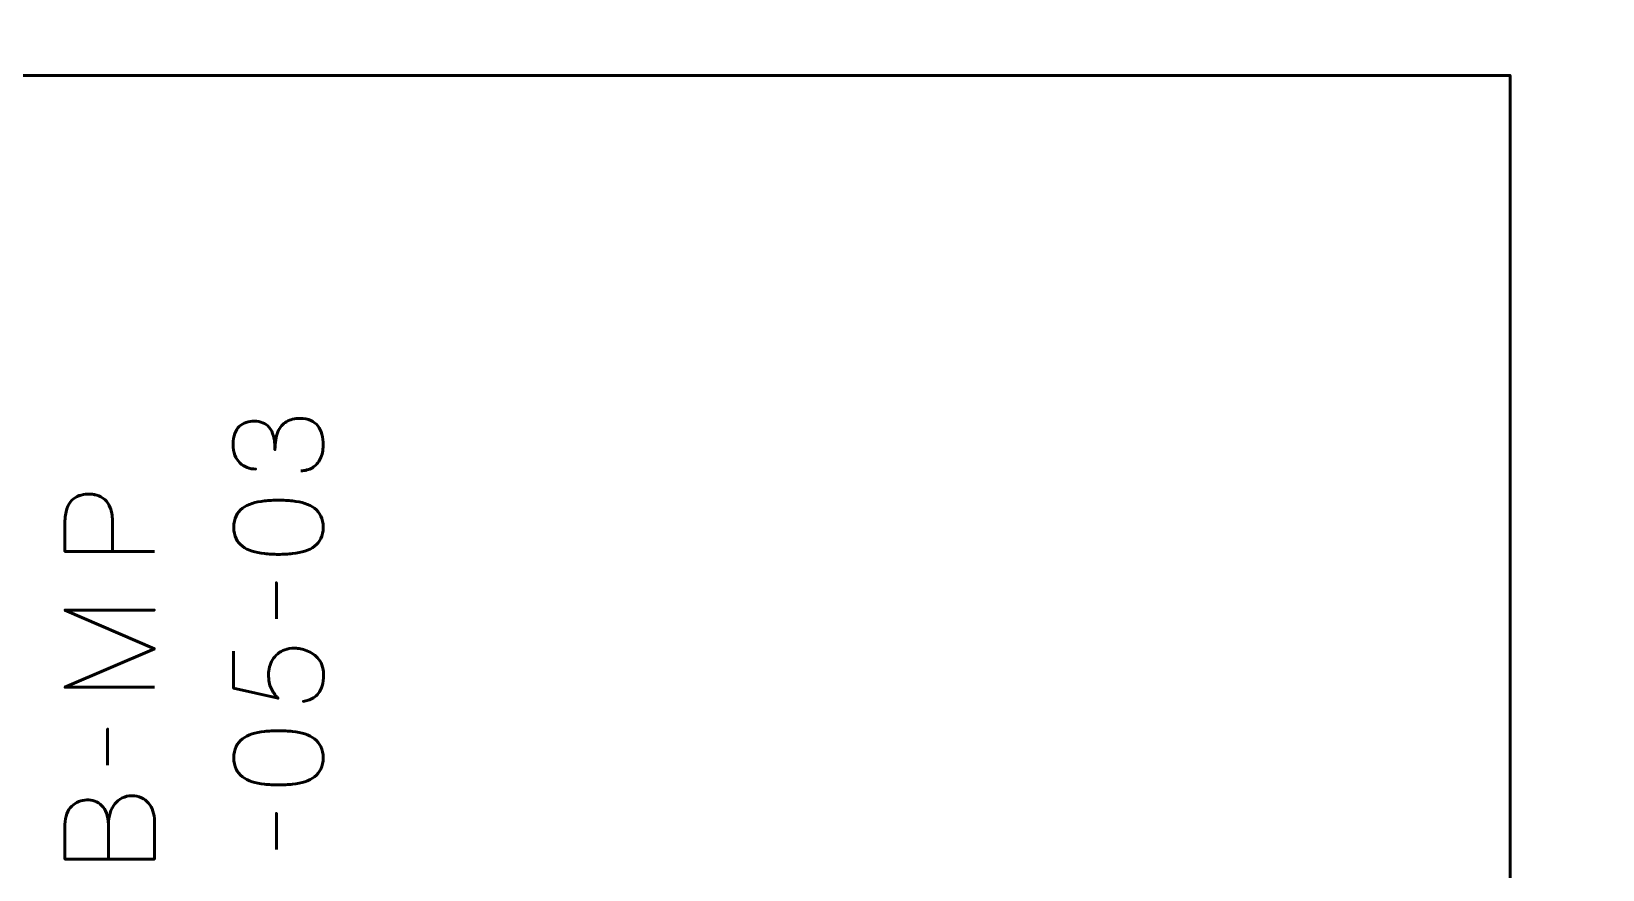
# Model space of a CAD drawing. Header units: centimetres. Extents: x -21 to 0, y -29.7 to 0.
# Drawn here: x -15.74 to -10.38, y -20.31 to -17.45 of the extents above; entities that cross this region are included whole.
import ezdxf

# ---------------------------------------------------------------- set-up
doc = ezdxf.new("R2010")
doc.units = ezdxf.units.CM
doc.header["$MEASUREMENT"] = 0
doc.layers.add('Layer 1', color=7, linetype='Continuous')

msp = doc.modelspace()

# ---------------------------------------------------------------- linework, layer by layer
at = {"layer": 'Layer 1', "color": 1, "lineweight": 53}
msp.add_open_spline([(-21.00003, -29.19995), (-21.00003, -29.19995), (-21.00003, -5.29992), (-21.00003, -5.29992), (-21.00003, -5.29992), (-21.00003, -5.21709), (-20.93286, -5.14992), (-20.85003, -5.14992), (-20.85003, -5.14992), (-20.7672, -5.14992), (-20.70003, -5.08275), (-20.70003, -4.99992), (-20.70003, -4.99992), (-20.70003, -4.91709), (-20.7672, -4.84992), (-20.85003, -4.84992), (-20.85003, -4.84992), (-20.93286, -4.84992), (-21.00003, -4.78275), (-21.00003, -4.69992), (-21.00003, -4.69992), (-21.00003, -4.61709), (-20.93286, -4.54992), (-20.85003, -4.54992), (-20.85003, -4.54992), (-20.7672, -4.54992), (-20.70003, -4.48275), (-20.70003, -4.39992), (-20.70003, -4.39992), (-20.70003, -4.31709), (-20.7672, -4.24992), (-20.85003, -4.24992), (-20.85003, -4.24992), (-20.93286, -4.24992), (-21.00003, -4.18275), (-21.00003, -4.09992), (-21.00003, -4.09992), (-21.00003, -4.01709), (-20.93286, -3.94992), (-20.85003, -3.94992), (-20.85003, -3.94992), (-20.7672, -3.94992), (-20.70003, -3.88275), (-20.70003, -3.79992), (-20.70003, -3.79992), (-20.70003, -3.71709), (-20.7672, -3.64992), (-20.85003, -3.64992), (-20.85003, -3.64992), (-20.93286, -3.64992), (-21.00003, -3.58275), (-21.00003, -3.49992), (-21.00003, -3.49992), (-21.00003, -3.41709), (-20.93286, -3.34992), (-20.85003, -3.34992), (-20.85003, -3.34992), (-20.7672, -3.34992), (-20.70003, -3.28275), (-20.70003, -3.19992), (-20.70003, -3.19992), (-20.70003, -3.11709), (-20.7672, -3.04992), (-20.85003, -3.04992), (-20.85003, -3.04992), (-20.93286, -3.04992), (-21.00003, -2.98275), (-21.00003, -2.89992), (-21.00003, -2.89992), (-21.00003, -2.81709), (-20.93286, -2.74992), (-20.85003, -2.74992), (-20.85003, -2.74992), (-20.7672, -2.74992), (-20.70003, -2.68275), (-20.70003, -2.59992), (-20.70003, -2.59992), (-20.70003, -2.51709), (-20.7672, -2.44992), (-20.85003, -2.44992), (-20.85003, -2.44992), (-20.93286, -2.44992), (-21.00003, -2.38275), (-21.00003, -2.29992), (-21.00003, -2.29992), (-21.00003, -2.21709), (-20.93286, -2.14992), (-20.85003, -2.14992), (-20.85003, -2.14992), (-20.7672, -2.14992), (-20.70003, -2.08275), (-20.70003, -1.99992), (-20.70003, -1.99992), (-20.70003, -1.91709), (-20.7672, -1.84992), (-20.85003, -1.84992), (-20.85003, -1.84992), (-20.93286, -1.84992), (-21.00003, -1.78275), (-21.00003, -1.69992), (-21.00003, -1.69992), (-21.00003, -1.61709), (-20.93286, -1.54992), (-20.85003, -1.54992), (-20.85003, -1.54992), (-20.7672, -1.54992), (-20.70003, -1.48275), (-20.70003, -1.39992), (-20.70003, -1.39992), (-20.70003, -1.31709), (-20.7672, -1.24992), (-20.85003, -1.24992), (-20.85003, -1.24992), (-20.93286, -1.24992), (-21.00003, -1.18275), (-21.00003, -1.09992), (-21.00003, -1.09992), (-21.00003, -1.09992), (-21.00003, -0.49992), (-21.00003, -0.49992), (-21.00003, -0.49992), (-21.00003, -0.22295), (-20.77694, 0.00004), (-20.49994, 0.00004), (-20.49994, 0.00004), (-20.49994, 0.00004), (-0.50008, 0.00004), (-0.50008, 0.00004), (-0.50008, 0.00004), (-0.22294, 0.00004), (0.00002, -0.22295), (0.00002, -0.49992), (0.00002, -0.49992), (0.00002, -0.49992), (0.00002, -29.19995), (0.00002, -29.19995), (0.00002, -29.19995), (0.00002, -29.47695), (-0.22294, -29.70004), (-0.50008, -29.70004), (-0.50008, -29.70004), (-0.50008, -29.70004), (-20.49994, -29.70004), (-20.49994, -29.70004), (-20.49994, -29.70004), (-20.77694, -29.70004), (-21.00003, -29.47695), (-21.00003, -29.19995)], degree=3, knots=[0, 0, 0, 0, 0.027027, 0.027027, 0.027027, 0.027027, 0.0540541, 0.0540541, 0.0540541, 0.0540541, 0.0810811, 0.0810811, 0.0810811, 0.0810811, 0.1081081, 0.1081081, 0.1081081, 0.1081081, 0.1351351, 0.1351351, 0.1351351, 0.1351351, 0.1621622, 0.1621622, 0.1621622, 0.1621622, 0.1891892, 0.1891892, 0.1891892, 0.1891892, 0.2162162, 0.2162162, 0.2162162, 0.2162162, 0.2432432, 0.2432432, 0.2432432, 0.2432432, 0.2702703, 0.2702703, 0.2702703, 0.2702703, 0.2972973, 0.2972973, 0.2972973, 0.2972973, 0.3243243, 0.3243243, 0.3243243, 0.3243243, 0.3513514, 0.3513514, 0.3513514, 0.3513514, 0.3783784, 0.3783784, 0.3783784, 0.3783784, 0.4054054, 0.4054054, 0.4054054, 0.4054054, 0.4324324, 0.4324324, 0.4324324, 0.4324324, 0.4594595, 0.4594595, 0.4594595, 0.4594595, 0.4864865, 0.4864865, 0.4864865, 0.4864865, 0.5135135, 0.5135135, 0.5135135, 0.5135135, 0.5405405, 0.5405405, 0.5405405, 0.5405405, 0.5675676, 0.5675676, 0.5675676, 0.5675676, 0.5945946, 0.5945946, 0.5945946, 0.5945946, 0.6216216, 0.6216216, 0.6216216, 0.6216216, 0.6486486, 0.6486486, 0.6486486, 0.6486486, 0.6756757, 0.6756757, 0.6756757, 0.6756757, 0.7027027, 0.7027027, 0.7027027, 0.7027027, 0.7297297, 0.7297297, 0.7297297, 0.7297297, 0.7567568, 0.7567568, 0.7567568, 0.7567568, 0.7837838, 0.7837838, 0.7837838, 0.7837838, 0.8108108, 0.8108108, 0.8108108, 0.8108108, 0.8378378, 0.8378378, 0.8378378, 0.8378378, 0.8648649, 0.8648649, 0.8648649, 0.8648649, 0.8918919, 0.8918919, 0.8918919, 0.8918919, 0.9189189, 0.9189189, 0.9189189, 0.9189189, 0.9459459, 0.9459459, 0.9459459, 0.9459459, 0.972973, 0.972973, 0.972973, 0.972973, 1, 1, 1, 1], dxfattribs=at)
at = {"layer": 'Layer 1', "color": 3, "lineweight": 53}
msp.add_open_spline([(-10.70014, -22.90002), (-10.70014, -22.90002), (-20.00004, -22.90002), (-20.00004, -22.90002), (-20.00004, -22.90002), (-20.27704, -22.90002), (-20.50014, -22.67693), (-20.50014, -22.39993), (-20.50014, -22.39993), (-20.50014, -22.39993), (-20.50014, -18.10007), (-20.50014, -18.10007), (-20.50014, -18.10007), (-20.50014, -17.82293), (-20.27704, -17.59997), (-20.00004, -17.59997), (-20.00004, -17.59997), (-20.00004, -17.59997), (-10.70014, -17.59997), (-10.70014, -17.59997), (-10.70014, -17.59997), (-10.69979, -19.36664), (-10.69979, -21.13334), (-10.70014, -22.90002)], degree=3, knots=[0, 0, 0, 0, 0.1666667, 0.1666667, 0.1666667, 0.1666667, 0.3333333, 0.3333333, 0.3333333, 0.3333333, 0.5, 0.5, 0.5, 0.5, 0.6666667, 0.6666667, 0.6666667, 0.6666667, 0.8333333, 0.8333333, 0.8333333, 0.8333333, 1, 1, 1, 1], dxfattribs=at)
at = {"layer": 'Layer 1', "color": 5, "lineweight": 53}
for points, knots in [([(-14.8241, -18.94808), (-14.80886, -18.94801), (-14.7956, -18.94448), (-14.7841, -18.9375), (-14.7841, -18.9375), (-14.77267, -18.93051), (-14.76371, -18.92056), (-14.75729, -18.90758), (-14.75729, -18.90758), (-14.75087, -18.8946), (-14.74762, -18.87901), (-14.74748, -18.86087), (-14.74748, -18.86087), (-14.74748, -18.84726), (-14.74889, -18.83491), (-14.75185, -18.82369), (-14.75185, -18.82369), (-14.75482, -18.81254), (-14.7594, -18.80295), (-14.76568, -18.79483), (-14.76568, -18.79483), (-14.77196, -18.78672), (-14.78008, -18.78051), (-14.78995, -18.77607), (-14.78995, -18.77607), (-14.7999, -18.77169), (-14.81183, -18.76951), (-14.8258, -18.76944), (-14.8258, -18.76944), (-14.84442, -18.76936), (-14.86016, -18.77317), (-14.87293, -18.78072), (-14.87293, -18.78072), (-14.8857, -18.78827), (-14.89529, -18.79999), (-14.90185, -18.81572), (-14.90185, -18.81572), (-14.90842, -18.83145), (-14.91173, -18.85163), (-14.91173, -18.87611), (-14.91173, -18.87611), (-14.91166, -18.85784), (-14.91335, -18.84253), (-14.91681, -18.83004), (-14.91681, -18.83004), (-14.92027, -18.81762), (-14.92514, -18.80768), (-14.93149, -18.8002), (-14.93149, -18.8002), (-14.93777, -18.79272), (-14.94525, -18.78729), (-14.95385, -18.78404), (-14.95385, -18.78404), (-14.96239, -18.78072), (-14.97177, -18.7791), (-14.982, -18.77917), (-14.982, -18.77917), (-14.99224, -18.7791), (-15.00169, -18.78051), (-15.01044, -18.78333), (-15.01044, -18.78333), (-15.01919, -18.78609), (-15.02688, -18.7906), (-15.03344, -18.79674), (-15.03344, -18.79674), (-15.04, -18.80288), (-15.04515, -18.81099), (-15.04882, -18.82094), (-15.04882, -18.82094), (-15.05249, -18.83096), (-15.05432, -18.84317), (-15.05439, -18.85749), (-15.05439, -18.85749), (-15.05432, -18.87174), (-15.05221, -18.88423), (-15.04811, -18.89481), (-15.04811, -18.89481), (-15.04402, -18.90547), (-15.03845, -18.91421), (-15.03132, -18.92127), (-15.03132, -18.92127), (-15.0242, -18.92825), (-15.01608, -18.93348), (-15.00691, -18.93693), (-15.00691, -18.93693), (-14.99774, -18.94046), (-14.988, -18.94215), (-14.97777, -18.94215), (-14.97777, -18.94215), (-14.988, -18.94215), (-14.99774, -18.94046), (-15.00691, -18.93693), (-15.00691, -18.93693), (-15.01608, -18.93348), (-15.0242, -18.92825), (-15.03132, -18.92127), (-15.03132, -18.92127), (-15.03845, -18.91421), (-15.04402, -18.90547), (-15.04811, -18.89481), (-15.04811, -18.89481), (-15.05221, -18.88423), (-15.05432, -18.87174), (-15.05439, -18.85749), (-15.05439, -18.85749), (-15.05432, -18.84317), (-15.05249, -18.83096), (-15.04882, -18.82094), (-15.04882, -18.82094), (-15.04515, -18.81099), (-15.04, -18.80288), (-15.03344, -18.79674), (-15.03344, -18.79674), (-15.02688, -18.7906), (-15.01919, -18.78609), (-15.01044, -18.78333), (-15.01044, -18.78333), (-15.00169, -18.78051), (-14.99224, -18.7791), (-14.982, -18.77917), (-14.982, -18.77917), (-14.97177, -18.7791), (-14.96239, -18.78072), (-14.95385, -18.78404), (-14.95385, -18.78404), (-14.94525, -18.78729), (-14.93777, -18.79272), (-14.93149, -18.8002), (-14.93149, -18.8002), (-14.92514, -18.80768), (-14.92027, -18.81762), (-14.91681, -18.83004), (-14.91681, -18.83004), (-14.91335, -18.84253), (-14.91166, -18.85784), (-14.91173, -18.87611), (-14.91173, -18.87611), (-14.91173, -18.85163), (-14.90842, -18.83145), (-14.90185, -18.81572), (-14.90185, -18.81572), (-14.89529, -18.79999), (-14.8857, -18.78827), (-14.87293, -18.78072), (-14.87293, -18.78072), (-14.86016, -18.77317), (-14.84442, -18.76936), (-14.8258, -18.76944), (-14.8258, -18.76944), (-14.81183, -18.76951), (-14.7999, -18.77169), (-14.78995, -18.77607), (-14.78995, -18.77607), (-14.78008, -18.78051), (-14.77196, -18.78672), (-14.76568, -18.79483), (-14.76568, -18.79483), (-14.7594, -18.80295), (-14.75482, -18.81254), (-14.75185, -18.82369), (-14.75185, -18.82369), (-14.74889, -18.83491), (-14.74748, -18.84726), (-14.74748, -18.86087), (-14.74748, -18.86087), (-14.74762, -18.87901), (-14.75087, -18.8946), (-14.75729, -18.90758), (-14.75729, -18.90758), (-14.76371, -18.92056), (-14.77267, -18.93051), (-14.7841, -18.9375), (-14.7841, -18.9375), (-14.7956, -18.94448), (-14.80886, -18.94801), (-14.8241, -18.94808)], [0, 0, 0, 0, 0.0227273, 0.0227273, 0.0227273, 0.0227273, 0.0454545, 0.0454545, 0.0454545, 0.0454545, 0.0681818, 0.0681818, 0.0681818, 0.0681818, 0.0909091, 0.0909091, 0.0909091, 0.0909091, 0.1136364, 0.1136364, 0.1136364, 0.1136364, 0.1363636, 0.1363636, 0.1363636, 0.1363636, 0.1590909, 0.1590909, 0.1590909, 0.1590909, 0.1818182, 0.1818182, 0.1818182, 0.1818182, 0.2045455, 0.2045455, 0.2045455, 0.2045455, 0.2272727, 0.2272727, 0.2272727, 0.2272727, 0.25, 0.25, 0.25, 0.25, 0.2727273, 0.2727273, 0.2727273, 0.2727273, 0.2954545, 0.2954545, 0.2954545, 0.2954545, 0.3181818, 0.3181818, 0.3181818, 0.3181818, 0.3409091, 0.3409091, 0.3409091, 0.3409091, 0.3636364, 0.3636364, 0.3636364, 0.3636364, 0.3863636, 0.3863636, 0.3863636, 0.3863636, 0.4090909, 0.4090909, 0.4090909, 0.4090909, 0.4318182, 0.4318182, 0.4318182, 0.4318182, 0.4545455, 0.4545455, 0.4545455, 0.4545455, 0.4772727, 0.4772727, 0.4772727, 0.4772727, 0.5, 0.5, 0.5, 0.5, 0.5227273, 0.5227273, 0.5227273, 0.5227273, 0.5454545, 0.5454545, 0.5454545, 0.5454545, 0.5681818, 0.5681818, 0.5681818, 0.5681818, 0.5909091, 0.5909091, 0.5909091, 0.5909091, 0.6136364, 0.6136364, 0.6136364, 0.6136364, 0.6363636, 0.6363636, 0.6363636, 0.6363636, 0.6590909, 0.6590909, 0.6590909, 0.6590909, 0.6818182, 0.6818182, 0.6818182, 0.6818182, 0.7045455, 0.7045455, 0.7045455, 0.7045455, 0.7272727, 0.7272727, 0.7272727, 0.7272727, 0.75, 0.75, 0.75, 0.75, 0.7727273, 0.7727273, 0.7727273, 0.7727273, 0.7954545, 0.7954545, 0.7954545, 0.7954545, 0.8181818, 0.8181818, 0.8181818, 0.8181818, 0.8409091, 0.8409091, 0.8409091, 0.8409091, 0.8636364, 0.8636364, 0.8636364, 0.8636364, 0.8863636, 0.8863636, 0.8863636, 0.8863636, 0.9090909, 0.9090909, 0.9090909, 0.9090909, 0.9318182, 0.9318182, 0.9318182, 0.9318182, 0.9545455, 0.9545455, 0.9545455, 0.9545455, 0.9772727, 0.9772727, 0.9772727, 0.9772727, 1, 1, 1, 1]), ([(-15.32279, -19.22324), (-15.32279, -19.22324), (-15.62801, -19.22324), (-15.62801, -19.22324), (-15.62801, -19.22324), (-15.62801, -19.22324), (-15.62801, -19.12587), (-15.62801, -19.12587), (-15.62801, -19.12587), (-15.62794, -19.1064), (-15.62575, -19.09039), (-15.62152, -19.07776), (-15.62152, -19.07776), (-15.61736, -19.0652), (-15.61157, -19.05532), (-15.60423, -19.04819), (-15.60423, -19.04819), (-15.59697, -19.04107), (-15.58864, -19.03599), (-15.57926, -19.03288), (-15.57926, -19.03288), (-15.56987, -19.02985), (-15.56007, -19.02809), (-15.54969, -19.02766), (-15.54969, -19.02766), (-15.53932, -19.02717), (-15.52916, -19.02837), (-15.51929, -19.03119), (-15.51929, -19.03119), (-15.50941, -19.03408), (-15.50045, -19.03895), (-15.4924, -19.04594), (-15.4924, -19.04594), (-15.48436, -19.05285), (-15.47794, -19.06223), (-15.47321, -19.07402), (-15.47321, -19.07402), (-15.46842, -19.0858), (-15.46602, -19.1004), (-15.46588, -19.11783), (-15.46588, -19.11783), (-15.46588, -19.11783), (-15.46588, -19.22324), (-15.46588, -19.22324), (-15.46588, -19.22324), (-15.46588, -19.22324), (-15.46588, -19.11783), (-15.46588, -19.11783), (-15.46588, -19.11783), (-15.46602, -19.10076), (-15.46842, -19.08629), (-15.47321, -19.07458), (-15.47321, -19.07458), (-15.47794, -19.0628), (-15.48436, -19.05341), (-15.4924, -19.04636), (-15.4924, -19.04636), (-15.50045, -19.03937), (-15.50941, -19.03436), (-15.51929, -19.0314), (-15.51929, -19.0314), (-15.52916, -19.02844), (-15.53932, -19.02717), (-15.54969, -19.02766), (-15.54969, -19.02766), (-15.56007, -19.02809), (-15.56987, -19.02985), (-15.57926, -19.03302), (-15.57926, -19.03302), (-15.58864, -19.03613), (-15.59697, -19.04135), (-15.60423, -19.04848), (-15.60423, -19.04848), (-15.61157, -19.05567), (-15.61736, -19.06555), (-15.62152, -19.07811), (-15.62152, -19.07811), (-15.62575, -19.09074), (-15.62794, -19.10661), (-15.62801, -19.12587), (-15.62801, -19.12587), (-15.62801, -19.12587), (-15.62801, -19.22324), (-15.62801, -19.22324), (-15.62801, -19.22324), (-15.62801, -19.22324), (-15.32279, -19.22324), (-15.32279, -19.22324)], [0, 0, 0, 0, 0.0454545, 0.0454545, 0.0454545, 0.0454545, 0.0909091, 0.0909091, 0.0909091, 0.0909091, 0.1363636, 0.1363636, 0.1363636, 0.1363636, 0.1818182, 0.1818182, 0.1818182, 0.1818182, 0.2272727, 0.2272727, 0.2272727, 0.2272727, 0.2727273, 0.2727273, 0.2727273, 0.2727273, 0.3181818, 0.3181818, 0.3181818, 0.3181818, 0.3636364, 0.3636364, 0.3636364, 0.3636364, 0.4090909, 0.4090909, 0.4090909, 0.4090909, 0.4545455, 0.4545455, 0.4545455, 0.4545455, 0.5, 0.5, 0.5, 0.5, 0.5454545, 0.5454545, 0.5454545, 0.5454545, 0.5909091, 0.5909091, 0.5909091, 0.5909091, 0.6363636, 0.6363636, 0.6363636, 0.6363636, 0.6818182, 0.6818182, 0.6818182, 0.6818182, 0.7272727, 0.7272727, 0.7272727, 0.7272727, 0.7727273, 0.7727273, 0.7727273, 0.7727273, 0.8181818, 0.8181818, 0.8181818, 0.8181818, 0.8636364, 0.8636364, 0.8636364, 0.8636364, 0.9090909, 0.9090909, 0.9090909, 0.9090909, 0.9545455, 0.9545455, 0.9545455, 0.9545455, 1, 1, 1, 1]), ([(-14.74748, -19.14069), (-14.74755, -19.12588), (-14.75016, -19.11311), (-14.75524, -19.10245), (-14.75524, -19.10245), (-14.76032, -19.09187), (-14.76759, -19.08305), (-14.77683, -19.076), (-14.77683, -19.076), (-14.78614, -19.06901), (-14.79715, -19.06351), (-14.80985, -19.05942), (-14.80985, -19.05942), (-14.82255, -19.05539), (-14.83645, -19.0525), (-14.85169, -19.05088), (-14.85169, -19.05088), (-14.86693, -19.04918), (-14.88295, -19.04834), (-14.89988, -19.04841), (-14.89988, -19.04841), (-14.91674, -19.04834), (-14.93276, -19.04918), (-14.94793, -19.05088), (-14.94793, -19.05088), (-14.9631, -19.0525), (-14.97707, -19.05539), (-14.98977, -19.05942), (-14.98977, -19.05942), (-15.0024, -19.06351), (-15.0134, -19.06901), (-15.02279, -19.076), (-15.02279, -19.076), (-15.0321, -19.08305), (-15.03937, -19.09187), (-15.04445, -19.10245), (-15.04445, -19.10245), (-15.0496, -19.11311), (-15.05221, -19.12588), (-15.05228, -19.14069), (-15.05228, -19.14069), (-15.05221, -19.15551), (-15.0496, -19.16828), (-15.04445, -19.17894), (-15.04445, -19.17894), (-15.03937, -19.18952), (-15.0321, -19.19834), (-15.02279, -19.20539), (-15.02279, -19.20539), (-15.0134, -19.21238), (-15.0024, -19.21788), (-14.98977, -19.22197), (-14.98977, -19.22197), (-14.97707, -19.226), (-14.9631, -19.22889), (-14.94793, -19.23051), (-14.94793, -19.23051), (-14.93276, -19.2322), (-14.91674, -19.23305), (-14.89988, -19.23298), (-14.89988, -19.23298), (-14.88295, -19.23305), (-14.86693, -19.2322), (-14.85169, -19.23051), (-14.85169, -19.23051), (-14.83645, -19.22889), (-14.82255, -19.226), (-14.80985, -19.22197), (-14.80985, -19.22197), (-14.79715, -19.21788), (-14.78614, -19.21238), (-14.77683, -19.20539), (-14.77683, -19.20539), (-14.76759, -19.19834), (-14.76032, -19.18952), (-14.75524, -19.17894), (-14.75524, -19.17894), (-14.75016, -19.16828), (-14.74755, -19.15551), (-14.74748, -19.14069)], [0, 0, 0, 0, 0.05, 0.05, 0.05, 0.05, 0.1, 0.1, 0.1, 0.1, 0.15, 0.15, 0.15, 0.15, 0.2, 0.2, 0.2, 0.2, 0.25, 0.25, 0.25, 0.25, 0.3, 0.3, 0.3, 0.3, 0.35, 0.35, 0.35, 0.35, 0.4, 0.4, 0.4, 0.4, 0.45, 0.45, 0.45, 0.45, 0.5, 0.5, 0.5, 0.5, 0.55, 0.55, 0.55, 0.55, 0.6, 0.6, 0.6, 0.6, 0.65, 0.65, 0.65, 0.65, 0.7, 0.7, 0.7, 0.7, 0.75, 0.75, 0.75, 0.75, 0.8, 0.8, 0.8, 0.8, 0.85, 0.85, 0.85, 0.85, 0.9, 0.9, 0.9, 0.9, 0.95, 0.95, 0.95, 0.95, 1, 1, 1, 1]), ([(-14.74748, -19.14069), (-14.74755, -19.12588), (-14.75016, -19.11311), (-14.75524, -19.10245), (-14.75524, -19.10245), (-14.76032, -19.09187), (-14.76759, -19.08305), (-14.77683, -19.076), (-14.77683, -19.076), (-14.78614, -19.06901), (-14.79715, -19.06351), (-14.80985, -19.05942), (-14.80985, -19.05942), (-14.82255, -19.05539), (-14.83645, -19.0525), (-14.85169, -19.05088), (-14.85169, -19.05088), (-14.86693, -19.04918), (-14.88295, -19.04834), (-14.89988, -19.04841), (-14.89988, -19.04841), (-14.91674, -19.04834), (-14.93276, -19.04918), (-14.94793, -19.05088), (-14.94793, -19.05088), (-14.9631, -19.0525), (-14.97707, -19.05539), (-14.98977, -19.05942), (-14.98977, -19.05942), (-15.0024, -19.06351), (-15.0134, -19.06901), (-15.02279, -19.076), (-15.02279, -19.076), (-15.0321, -19.08305), (-15.03937, -19.09187), (-15.04445, -19.10245), (-15.04445, -19.10245), (-15.0496, -19.11311), (-15.05221, -19.12588), (-15.05228, -19.14069), (-15.05228, -19.14069), (-15.05221, -19.15551), (-15.0496, -19.16828), (-15.04445, -19.17894), (-15.04445, -19.17894), (-15.03937, -19.18952), (-15.0321, -19.19834), (-15.02279, -19.20539), (-15.02279, -19.20539), (-15.0134, -19.21238), (-15.0024, -19.21788), (-14.98977, -19.22197), (-14.98977, -19.22197), (-14.97707, -19.226), (-14.9631, -19.22889), (-14.94793, -19.23051), (-14.94793, -19.23051), (-14.93276, -19.2322), (-14.91674, -19.23305), (-14.89988, -19.23298), (-14.89988, -19.23298), (-14.88295, -19.23305), (-14.86693, -19.2322), (-14.85169, -19.23051), (-14.85169, -19.23051), (-14.83645, -19.22889), (-14.82255, -19.226), (-14.80985, -19.22197), (-14.80985, -19.22197), (-14.79715, -19.21788), (-14.78614, -19.21238), (-14.77683, -19.20539), (-14.77683, -19.20539), (-14.76759, -19.19834), (-14.76032, -19.18952), (-14.75524, -19.17894), (-14.75524, -19.17894), (-14.75016, -19.16828), (-14.74755, -19.15551), (-14.74748, -19.14069)], [0, 0, 0, 0, 0.05, 0.05, 0.05, 0.05, 0.1, 0.1, 0.1, 0.1, 0.15, 0.15, 0.15, 0.15, 0.2, 0.2, 0.2, 0.2, 0.25, 0.25, 0.25, 0.25, 0.3, 0.3, 0.3, 0.3, 0.35, 0.35, 0.35, 0.35, 0.4, 0.4, 0.4, 0.4, 0.45, 0.45, 0.45, 0.45, 0.5, 0.5, 0.5, 0.5, 0.55, 0.55, 0.55, 0.55, 0.6, 0.6, 0.6, 0.6, 0.65, 0.65, 0.65, 0.65, 0.7, 0.7, 0.7, 0.7, 0.75, 0.75, 0.75, 0.75, 0.8, 0.8, 0.8, 0.8, 0.85, 0.85, 0.85, 0.85, 0.9, 0.9, 0.9, 0.9, 0.95, 0.95, 0.95, 0.95, 1, 1, 1, 1]), ([(-14.90708, -19.45311), (-14.90708, -19.45311), (-14.90708, -19.32992), (-14.90708, -19.32992), (-14.90708, -19.32992), (-14.90708, -19.32992), (-14.90708, -19.45311), (-14.90708, -19.45311)], [0, 0, 0, 0, 0.5, 0.5, 0.5, 0.5, 1, 1, 1, 1]), ([(-15.32279, -19.68594), (-15.32279, -19.68594), (-15.62801, -19.68594), (-15.62801, -19.68594), (-15.62801, -19.68594), (-15.62801, -19.68594), (-15.32279, -19.55471), (-15.32279, -19.55471), (-15.32279, -19.55471), (-15.32279, -19.55471), (-15.62801, -19.42305), (-15.62801, -19.42305), (-15.62801, -19.42305), (-15.62801, -19.42305), (-15.32279, -19.42305), (-15.32279, -19.42305), (-15.32279, -19.42305), (-15.32279, -19.42305), (-15.62801, -19.42305), (-15.62801, -19.42305), (-15.62801, -19.42305), (-15.62801, -19.42305), (-15.32279, -19.55471), (-15.32279, -19.55471), (-15.32279, -19.55471), (-15.32279, -19.55471), (-15.62801, -19.68594), (-15.62801, -19.68594), (-15.62801, -19.68594), (-15.62801, -19.68594), (-15.32279, -19.68594), (-15.32279, -19.68594)], [0, 0, 0, 0, 0.125, 0.125, 0.125, 0.125, 0.25, 0.25, 0.25, 0.25, 0.375, 0.375, 0.375, 0.375, 0.5, 0.5, 0.5, 0.5, 0.625, 0.625, 0.625, 0.625, 0.75, 0.75, 0.75, 0.75, 0.875, 0.875, 0.875, 0.875, 1, 1, 1, 1]), ([(-15.0527, -19.56275), (-15.0527, -19.56275), (-15.0527, -19.68975), (-15.0527, -19.68975), (-15.0527, -19.68975), (-15.0527, -19.68975), (-14.90115, -19.72362), (-14.90115, -19.72362), (-14.90115, -19.72362), (-14.90623, -19.71769), (-14.91081, -19.71205), (-14.91484, -19.70661), (-14.91484, -19.70661), (-14.91886, -19.70125), (-14.92224, -19.69561), (-14.92507, -19.68961), (-14.92507, -19.68961), (-14.92789, -19.68368), (-14.93001, -19.67691), (-14.93149, -19.66929), (-14.93149, -19.66929), (-14.93297, -19.66174), (-14.93375, -19.65271), (-14.93375, -19.64234), (-14.93375, -19.64234), (-14.93375, -19.63387), (-14.93262, -19.6254), (-14.93029, -19.61694), (-14.93029, -19.61694), (-14.92803, -19.60847), (-14.92457, -19.60043), (-14.91999, -19.59281), (-14.91999, -19.59281), (-14.91533, -19.58512), (-14.90954, -19.57834), (-14.90256, -19.57242), (-14.90256, -19.57242), (-14.89557, -19.56642), (-14.88739, -19.56169), (-14.87801, -19.55831), (-14.87801, -19.55831), (-14.86862, -19.55485), (-14.85797, -19.55309), (-14.84612, -19.55302), (-14.84612, -19.55302), (-14.84174, -19.55294), (-14.83624, -19.55344), (-14.82975, -19.55443), (-14.82975, -19.55443), (-14.82326, -19.55534), (-14.8162, -19.55704), (-14.80872, -19.55944), (-14.80872, -19.55944), (-14.80124, -19.56183), (-14.79383, -19.56522), (-14.7865, -19.56952), (-14.7865, -19.56952), (-14.77916, -19.57383), (-14.77246, -19.57933), (-14.76639, -19.58596), (-14.76639, -19.58596), (-14.76032, -19.5926), (-14.75545, -19.60064), (-14.75178, -19.61002), (-14.75178, -19.61002), (-14.74819, -19.61948), (-14.74628, -19.63056), (-14.74621, -19.64318), (-14.74621, -19.64318), (-14.74628, -19.65828), (-14.7479, -19.67098), (-14.75094, -19.68128), (-14.75094, -19.68128), (-14.75404, -19.69159), (-14.75806, -19.69998), (-14.76314, -19.70647), (-14.76314, -19.70647), (-14.76822, -19.71303), (-14.7738, -19.71811), (-14.77986, -19.72178), (-14.77986, -19.72178), (-14.78593, -19.72545), (-14.792, -19.7282), (-14.79807, -19.73004), (-14.79807, -19.73004), (-14.80414, -19.73187), (-14.80971, -19.73328), (-14.81479, -19.7342), (-14.81479, -19.7342), (-14.80971, -19.73328), (-14.80414, -19.73187), (-14.79807, -19.73004), (-14.79807, -19.73004), (-14.792, -19.7282), (-14.78593, -19.72545), (-14.77986, -19.72178), (-14.77986, -19.72178), (-14.7738, -19.71811), (-14.76822, -19.71303), (-14.76314, -19.70647), (-14.76314, -19.70647), (-14.75806, -19.69998), (-14.75404, -19.69159), (-14.75094, -19.68128), (-14.75094, -19.68128), (-14.7479, -19.67098), (-14.74628, -19.65828), (-14.74621, -19.64318), (-14.74621, -19.64318), (-14.74628, -19.63056), (-14.74819, -19.61948), (-14.75178, -19.61002), (-14.75178, -19.61002), (-14.75545, -19.60064), (-14.76032, -19.5926), (-14.76639, -19.58596), (-14.76639, -19.58596), (-14.77246, -19.57933), (-14.77916, -19.57383), (-14.7865, -19.56952), (-14.7865, -19.56952), (-14.79383, -19.56522), (-14.80124, -19.56183), (-14.80872, -19.55944), (-14.80872, -19.55944), (-14.8162, -19.55704), (-14.82326, -19.55534), (-14.82975, -19.55443), (-14.82975, -19.55443), (-14.83624, -19.55344), (-14.84174, -19.55294), (-14.84612, -19.55302), (-14.84612, -19.55302), (-14.85797, -19.55309), (-14.86862, -19.55485), (-14.87801, -19.55831), (-14.87801, -19.55831), (-14.88739, -19.56169), (-14.89557, -19.56642), (-14.90256, -19.57242), (-14.90256, -19.57242), (-14.90954, -19.57834), (-14.91533, -19.58512), (-14.91999, -19.59281), (-14.91999, -19.59281), (-14.92457, -19.60043), (-14.92803, -19.60847), (-14.93029, -19.61694), (-14.93029, -19.61694), (-14.93262, -19.6254), (-14.93375, -19.63387), (-14.93375, -19.64234), (-14.93375, -19.64234), (-14.93375, -19.65271), (-14.93297, -19.66174), (-14.93149, -19.66929), (-14.93149, -19.66929), (-14.93001, -19.67691), (-14.92789, -19.68368), (-14.92507, -19.68961), (-14.92507, -19.68961), (-14.92224, -19.69561), (-14.91886, -19.70125), (-14.91484, -19.70661), (-14.91484, -19.70661), (-14.91081, -19.71205), (-14.90623, -19.71769), (-14.90115, -19.72362), (-14.90115, -19.72362), (-14.90115, -19.72362), (-15.0527, -19.68975), (-15.0527, -19.68975), (-15.0527, -19.68975), (-15.0527, -19.68975), (-15.0527, -19.56275), (-15.0527, -19.56275)], [0, 0, 0, 0, 0.0227273, 0.0227273, 0.0227273, 0.0227273, 0.0454545, 0.0454545, 0.0454545, 0.0454545, 0.0681818, 0.0681818, 0.0681818, 0.0681818, 0.0909091, 0.0909091, 0.0909091, 0.0909091, 0.1136364, 0.1136364, 0.1136364, 0.1136364, 0.1363636, 0.1363636, 0.1363636, 0.1363636, 0.1590909, 0.1590909, 0.1590909, 0.1590909, 0.1818182, 0.1818182, 0.1818182, 0.1818182, 0.2045455, 0.2045455, 0.2045455, 0.2045455, 0.2272727, 0.2272727, 0.2272727, 0.2272727, 0.25, 0.25, 0.25, 0.25, 0.2727273, 0.2727273, 0.2727273, 0.2727273, 0.2954545, 0.2954545, 0.2954545, 0.2954545, 0.3181818, 0.3181818, 0.3181818, 0.3181818, 0.3409091, 0.3409091, 0.3409091, 0.3409091, 0.3636364, 0.3636364, 0.3636364, 0.3636364, 0.3863636, 0.3863636, 0.3863636, 0.3863636, 0.4090909, 0.4090909, 0.4090909, 0.4090909, 0.4318182, 0.4318182, 0.4318182, 0.4318182, 0.4545455, 0.4545455, 0.4545455, 0.4545455, 0.4772727, 0.4772727, 0.4772727, 0.4772727, 0.5, 0.5, 0.5, 0.5, 0.5227273, 0.5227273, 0.5227273, 0.5227273, 0.5454545, 0.5454545, 0.5454545, 0.5454545, 0.5681818, 0.5681818, 0.5681818, 0.5681818, 0.5909091, 0.5909091, 0.5909091, 0.5909091, 0.6136364, 0.6136364, 0.6136364, 0.6136364, 0.6363636, 0.6363636, 0.6363636, 0.6363636, 0.6590909, 0.6590909, 0.6590909, 0.6590909, 0.6818182, 0.6818182, 0.6818182, 0.6818182, 0.7045455, 0.7045455, 0.7045455, 0.7045455, 0.7272727, 0.7272727, 0.7272727, 0.7272727, 0.75, 0.75, 0.75, 0.75, 0.7727273, 0.7727273, 0.7727273, 0.7727273, 0.7954545, 0.7954545, 0.7954545, 0.7954545, 0.8181818, 0.8181818, 0.8181818, 0.8181818, 0.8409091, 0.8409091, 0.8409091, 0.8409091, 0.8636364, 0.8636364, 0.8636364, 0.8636364, 0.8863636, 0.8863636, 0.8863636, 0.8863636, 0.9090909, 0.9090909, 0.9090909, 0.9090909, 0.9318182, 0.9318182, 0.9318182, 0.9318182, 0.9545455, 0.9545455, 0.9545455, 0.9545455, 0.9772727, 0.9772727, 0.9772727, 0.9772727, 1, 1, 1, 1]), ([(-15.48239, -19.95179), (-15.48239, -19.95179), (-15.48239, -19.8286), (-15.48239, -19.8286), (-15.48239, -19.8286), (-15.48239, -19.8286), (-15.48239, -19.95179), (-15.48239, -19.95179)], [0, 0, 0, 0, 0.5, 0.5, 0.5, 0.5, 1, 1, 1, 1]), ([(-14.74748, -19.92681), (-14.74755, -19.912), (-14.75016, -19.89923), (-14.75524, -19.88857), (-14.75524, -19.88857), (-14.76032, -19.87799), (-14.76759, -19.86917), (-14.77683, -19.86212), (-14.77683, -19.86212), (-14.78614, -19.85513), (-14.79715, -19.84963), (-14.80985, -19.84554), (-14.80985, -19.84554), (-14.82255, -19.84151), (-14.83645, -19.83862), (-14.85169, -19.837), (-14.85169, -19.837), (-14.86693, -19.8353), (-14.88295, -19.83446), (-14.89988, -19.83453), (-14.89988, -19.83453), (-14.91674, -19.83446), (-14.93276, -19.8353), (-14.94793, -19.837), (-14.94793, -19.837), (-14.9631, -19.83862), (-14.97707, -19.84151), (-14.98977, -19.84554), (-14.98977, -19.84554), (-15.0024, -19.84963), (-15.0134, -19.85513), (-15.02279, -19.86212), (-15.02279, -19.86212), (-15.0321, -19.86917), (-15.03937, -19.87799), (-15.04445, -19.88857), (-15.04445, -19.88857), (-15.0496, -19.89923), (-15.05221, -19.912), (-15.05228, -19.92681), (-15.05228, -19.92681), (-15.05221, -19.94163), (-15.0496, -19.9544), (-15.04445, -19.96506), (-15.04445, -19.96506), (-15.03937, -19.97564), (-15.0321, -19.98446), (-15.02279, -19.99151), (-15.02279, -19.99151), (-15.0134, -19.9985), (-15.0024, -20.004), (-14.98977, -20.00809), (-14.98977, -20.00809), (-14.97707, -20.01212), (-14.9631, -20.01501), (-14.94793, -20.01663), (-14.94793, -20.01663), (-14.93276, -20.01832), (-14.91674, -20.01917), (-14.89988, -20.0191), (-14.89988, -20.0191), (-14.88295, -20.01917), (-14.86693, -20.01832), (-14.85169, -20.01663), (-14.85169, -20.01663), (-14.83645, -20.01501), (-14.82255, -20.01212), (-14.80985, -20.00809), (-14.80985, -20.00809), (-14.79715, -20.004), (-14.78614, -19.9985), (-14.77683, -19.99151), (-14.77683, -19.99151), (-14.76759, -19.98446), (-14.76032, -19.97564), (-14.75524, -19.96506), (-14.75524, -19.96506), (-14.75016, -19.9544), (-14.74755, -19.94163), (-14.74748, -19.92681)], [0, 0, 0, 0, 0.05, 0.05, 0.05, 0.05, 0.1, 0.1, 0.1, 0.1, 0.15, 0.15, 0.15, 0.15, 0.2, 0.2, 0.2, 0.2, 0.25, 0.25, 0.25, 0.25, 0.3, 0.3, 0.3, 0.3, 0.35, 0.35, 0.35, 0.35, 0.4, 0.4, 0.4, 0.4, 0.45, 0.45, 0.45, 0.45, 0.5, 0.5, 0.5, 0.5, 0.55, 0.55, 0.55, 0.55, 0.6, 0.6, 0.6, 0.6, 0.65, 0.65, 0.65, 0.65, 0.7, 0.7, 0.7, 0.7, 0.75, 0.75, 0.75, 0.75, 0.8, 0.8, 0.8, 0.8, 0.85, 0.85, 0.85, 0.85, 0.9, 0.9, 0.9, 0.9, 0.95, 0.95, 0.95, 0.95, 1, 1, 1, 1]), ([(-14.74748, -19.92681), (-14.74755, -19.912), (-14.75016, -19.89923), (-14.75524, -19.88857), (-14.75524, -19.88857), (-14.76032, -19.87799), (-14.76759, -19.86917), (-14.77683, -19.86212), (-14.77683, -19.86212), (-14.78614, -19.85513), (-14.79715, -19.84963), (-14.80985, -19.84554), (-14.80985, -19.84554), (-14.82255, -19.84151), (-14.83645, -19.83862), (-14.85169, -19.837), (-14.85169, -19.837), (-14.86693, -19.8353), (-14.88295, -19.83446), (-14.89988, -19.83453), (-14.89988, -19.83453), (-14.91674, -19.83446), (-14.93276, -19.8353), (-14.94793, -19.837), (-14.94793, -19.837), (-14.9631, -19.83862), (-14.97707, -19.84151), (-14.98977, -19.84554), (-14.98977, -19.84554), (-15.0024, -19.84963), (-15.0134, -19.85513), (-15.02279, -19.86212), (-15.02279, -19.86212), (-15.0321, -19.86917), (-15.03937, -19.87799), (-15.04445, -19.88857), (-15.04445, -19.88857), (-15.0496, -19.89923), (-15.05221, -19.912), (-15.05228, -19.92681), (-15.05228, -19.92681), (-15.05221, -19.94163), (-15.0496, -19.9544), (-15.04445, -19.96506), (-15.04445, -19.96506), (-15.03937, -19.97564), (-15.0321, -19.98446), (-15.02279, -19.99151), (-15.02279, -19.99151), (-15.0134, -19.9985), (-15.0024, -20.004), (-14.98977, -20.00809), (-14.98977, -20.00809), (-14.97707, -20.01212), (-14.9631, -20.01501), (-14.94793, -20.01663), (-14.94793, -20.01663), (-14.93276, -20.01832), (-14.91674, -20.01917), (-14.89988, -20.0191), (-14.89988, -20.0191), (-14.88295, -20.01917), (-14.86693, -20.01832), (-14.85169, -20.01663), (-14.85169, -20.01663), (-14.83645, -20.01501), (-14.82255, -20.01212), (-14.80985, -20.00809), (-14.80985, -20.00809), (-14.79715, -20.004), (-14.78614, -19.9985), (-14.77683, -19.99151), (-14.77683, -19.99151), (-14.76759, -19.98446), (-14.76032, -19.97564), (-14.75524, -19.96506), (-14.75524, -19.96506), (-14.75016, -19.9544), (-14.74755, -19.94163), (-14.74748, -19.92681)], [0, 0, 0, 0, 0.05, 0.05, 0.05, 0.05, 0.1, 0.1, 0.1, 0.1, 0.15, 0.15, 0.15, 0.15, 0.2, 0.2, 0.2, 0.2, 0.25, 0.25, 0.25, 0.25, 0.3, 0.3, 0.3, 0.3, 0.35, 0.35, 0.35, 0.35, 0.4, 0.4, 0.4, 0.4, 0.45, 0.45, 0.45, 0.45, 0.5, 0.5, 0.5, 0.5, 0.55, 0.55, 0.55, 0.55, 0.6, 0.6, 0.6, 0.6, 0.65, 0.65, 0.65, 0.65, 0.7, 0.7, 0.7, 0.7, 0.75, 0.75, 0.75, 0.75, 0.8, 0.8, 0.8, 0.8, 0.85, 0.85, 0.85, 0.85, 0.9, 0.9, 0.9, 0.9, 0.95, 0.95, 0.95, 0.95, 1, 1, 1, 1]), ([(-15.47985, -20.27225), (-15.47985, -20.27225), (-15.47985, -20.15499), (-15.47985, -20.15499), (-15.47985, -20.15499), (-15.47992, -20.13975), (-15.48203, -20.12677), (-15.4862, -20.11583), (-15.4862, -20.11583), (-15.49029, -20.10496), (-15.49586, -20.09615), (-15.50285, -20.0893), (-15.50285, -20.0893), (-15.50983, -20.08246), (-15.51773, -20.07752), (-15.52648, -20.07441), (-15.52648, -20.07441), (-15.53516, -20.07138), (-15.54419, -20.06997), (-15.5535, -20.07032), (-15.5535, -20.07032), (-15.56282, -20.07075), (-15.57185, -20.07272), (-15.58067, -20.07625), (-15.58067, -20.07625), (-15.58949, -20.07971), (-15.59746, -20.08493), (-15.60459, -20.09177), (-15.60459, -20.09177), (-15.61171, -20.09861), (-15.61736, -20.10715), (-15.62152, -20.11752), (-15.62152, -20.11752), (-15.62575, -20.1279), (-15.62794, -20.1401), (-15.62801, -20.15414), (-15.62801, -20.15414), (-15.62801, -20.15414), (-15.62801, -20.27225), (-15.62801, -20.27225), (-15.62801, -20.27225), (-15.62801, -20.27225), (-15.32279, -20.27225), (-15.32279, -20.27225), (-15.32279, -20.27225), (-15.32279, -20.27225), (-15.32279, -20.14229), (-15.32279, -20.14229), (-15.32279, -20.14229), (-15.32279, -20.13015), (-15.32455, -20.11886), (-15.32801, -20.10842), (-15.32801, -20.10842), (-15.33154, -20.09798), (-15.33655, -20.08888), (-15.34318, -20.08098), (-15.34318, -20.08098), (-15.34988, -20.07314), (-15.35793, -20.06701), (-15.36745, -20.06263), (-15.36745, -20.06263), (-15.37698, -20.05826), (-15.38777, -20.056), (-15.39984, -20.05593), (-15.39984, -20.05593), (-15.41197, -20.05621), (-15.42291, -20.05875), (-15.43271, -20.06362), (-15.43271, -20.06362), (-15.44252, -20.06849), (-15.45092, -20.07526), (-15.4579, -20.08401), (-15.4579, -20.08401), (-15.46496, -20.09276), (-15.47039, -20.1032), (-15.47413, -20.1152), (-15.47413, -20.1152), (-15.47787, -20.12719), (-15.47977, -20.14045), (-15.47985, -20.15499), (-15.47985, -20.15499), (-15.47977, -20.14045), (-15.47787, -20.12719), (-15.47413, -20.1152), (-15.47413, -20.1152), (-15.47039, -20.1032), (-15.46496, -20.09276), (-15.4579, -20.08401), (-15.4579, -20.08401), (-15.45092, -20.07526), (-15.44252, -20.06849), (-15.43271, -20.06362), (-15.43271, -20.06362), (-15.42291, -20.05875), (-15.41197, -20.05621), (-15.39984, -20.05593), (-15.39984, -20.05593), (-15.38777, -20.056), (-15.37698, -20.05826), (-15.36745, -20.06263), (-15.36745, -20.06263), (-15.35793, -20.06701), (-15.34988, -20.07314), (-15.34318, -20.08098), (-15.34318, -20.08098), (-15.33655, -20.08888), (-15.33154, -20.09798), (-15.32801, -20.10842), (-15.32801, -20.10842), (-15.32455, -20.11886), (-15.32279, -20.13015), (-15.32279, -20.14229), (-15.32279, -20.14229), (-15.32279, -20.14229), (-15.32279, -20.27225), (-15.32279, -20.27225), (-15.32279, -20.27225), (-15.32279, -20.27225), (-15.62801, -20.27225), (-15.62801, -20.27225), (-15.62801, -20.27225), (-15.62801, -20.27225), (-15.62801, -20.15414), (-15.62801, -20.15414), (-15.62801, -20.15414), (-15.62794, -20.1401), (-15.62575, -20.1279), (-15.62152, -20.11752), (-15.62152, -20.11752), (-15.61736, -20.10715), (-15.61171, -20.09861), (-15.60459, -20.09177), (-15.60459, -20.09177), (-15.59746, -20.08493), (-15.58949, -20.07971), (-15.58067, -20.07625), (-15.58067, -20.07625), (-15.57185, -20.07272), (-15.56282, -20.07075), (-15.5535, -20.07032), (-15.5535, -20.07032), (-15.54419, -20.06997), (-15.53516, -20.07138), (-15.52648, -20.07441), (-15.52648, -20.07441), (-15.51773, -20.07752), (-15.50983, -20.08246), (-15.50285, -20.0893), (-15.50285, -20.0893), (-15.49586, -20.09615), (-15.49029, -20.10496), (-15.4862, -20.11583), (-15.4862, -20.11583), (-15.48203, -20.12677), (-15.47992, -20.13975), (-15.47985, -20.15499), (-15.47985, -20.15499), (-15.47985, -20.15499), (-15.47985, -20.27225), (-15.47985, -20.27225)], [0, 0, 0, 0, 0.025, 0.025, 0.025, 0.025, 0.05, 0.05, 0.05, 0.05, 0.075, 0.075, 0.075, 0.075, 0.1, 0.1, 0.1, 0.1, 0.125, 0.125, 0.125, 0.125, 0.15, 0.15, 0.15, 0.15, 0.175, 0.175, 0.175, 0.175, 0.2, 0.2, 0.2, 0.2, 0.225, 0.225, 0.225, 0.225, 0.25, 0.25, 0.25, 0.25, 0.275, 0.275, 0.275, 0.275, 0.3, 0.3, 0.3, 0.3, 0.325, 0.325, 0.325, 0.325, 0.35, 0.35, 0.35, 0.35, 0.375, 0.375, 0.375, 0.375, 0.4, 0.4, 0.4, 0.4, 0.425, 0.425, 0.425, 0.425, 0.45, 0.45, 0.45, 0.45, 0.475, 0.475, 0.475, 0.475, 0.5, 0.5, 0.5, 0.5, 0.525, 0.525, 0.525, 0.525, 0.55, 0.55, 0.55, 0.55, 0.575, 0.575, 0.575, 0.575, 0.6, 0.6, 0.6, 0.6, 0.625, 0.625, 0.625, 0.625, 0.65, 0.65, 0.65, 0.65, 0.675, 0.675, 0.675, 0.675, 0.7, 0.7, 0.7, 0.7, 0.725, 0.725, 0.725, 0.725, 0.75, 0.75, 0.75, 0.75, 0.775, 0.775, 0.775, 0.775, 0.8, 0.8, 0.8, 0.8, 0.825, 0.825, 0.825, 0.825, 0.85, 0.85, 0.85, 0.85, 0.875, 0.875, 0.875, 0.875, 0.9, 0.9, 0.9, 0.9, 0.925, 0.925, 0.925, 0.925, 0.95, 0.95, 0.95, 0.95, 0.975, 0.975, 0.975, 0.975, 1, 1, 1, 1]), ([(-14.90708, -20.23923), (-14.90708, -20.23923), (-14.90708, -20.11604), (-14.90708, -20.11604), (-14.90708, -20.11604), (-14.90708, -20.11604), (-14.90708, -20.23923), (-14.90708, -20.23923)], [0, 0, 0, 0, 0.5, 0.5, 0.5, 0.5, 1, 1, 1, 1])]:
    msp.add_open_spline(points, degree=3, knots=knots, dxfattribs=at)

doc.saveas('drawing.dxf')
